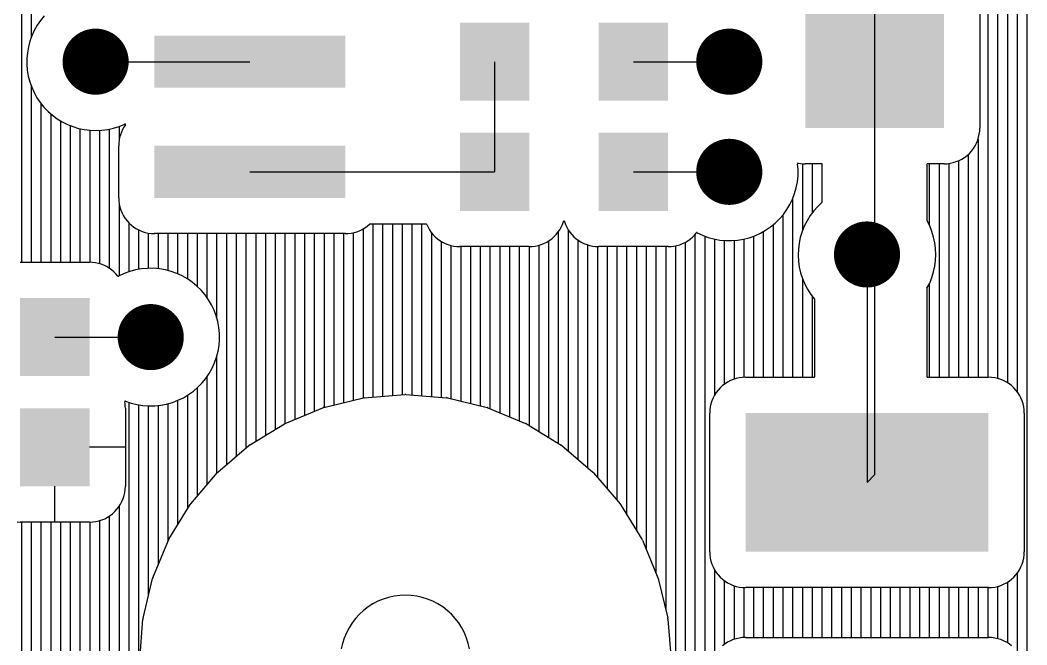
# Model space of a CAD drawing. Extents: x 295 to 953, y 10 to 290.
# Drawn here: x 599.7 to 668.6, y 170.3 to 213.1 of the extents above; entities that cross this region are included whole.
import ezdxf

# ---------------------------------------------------------------- set-up
doc = ezdxf.new("R2010")
doc.units = 0
doc.header["$LTSCALE"] = 5
doc.header["$MEASUREMENT"] = 0
doc.layers.get('0').update_dxf_attribs({"linetype": 'CONTINUOUS', "lineweight": 25})
doc.layers.add('ART001_PHO', color=7, linetype='CONTINUOUS')

msp = doc.modelspace()

# ---------------------------------------------------------------- linework, layer by layer
at = {"color": 7, "const_width": 2.263}
for points in [[(604.872, 211.366, 1), (604.872, 209.103, 1)], [(648.249, 211.366, 1), (648.249, 209.103, 1)], [(648.249, 203.823, 1), (648.249, 201.559, 1)], [(657.678, 198.165, 1), (657.678, 195.902, 1)], [(608.644, 192.507, 1), (608.644, 190.244, 1)]]:
    msp.add_lwpolyline(points, format="xyb", close=True, dxfattribs=at)
at = {"layer": 'ART001_PHO', "color": 7}
for p, q in [((599.791, 255.007), (599.791, 196.499)), ((600.459, 255.007), (600.459, 211.892)), ((665.948, 255.007), (665.948, 188.628)), ((666.616, 255.007), (666.616, 188.548)), ((667.284, 255.007), (667.284, 188.261)), ((667.953, 255.007), (667.953, 187.651)), ((668.621, 255.007), (668.621, 113.332)), ((665.4, 222.323), (665.4, 205.691)), ((658.198, 214.007), (658.198, 197.553)), ((601.099, 213.06), (600.872, 212.728)), ((601.354, 213.371), (601.099, 213.06)), ((600.674, 212.378), (600.506, 212.013)), ((600.872, 212.728), (600.674, 212.378)), ((600.371, 211.634), (600.268, 211.245)), ((600.506, 212.013), (600.371, 211.634)), ((600.268, 211.245), (600.199, 210.849)), ((600.163, 210.449), (600.162, 210.046)), ((600.199, 210.849), (600.163, 210.449)), ((604.872, 210.235), (615.433, 210.235)), ((632.181, 210.235), (632.181, 202.691)), ((641.685, 210.235), (648.249, 210.235)), ((600.162, 210.046), (600.195, 209.646)), ((600.195, 209.646), (600.263, 209.249)), ((600.263, 209.249), (600.363, 208.86)), ((600.363, 208.86), (600.497, 208.481)), ((600.459, 208.577), (600.459, 196.499)), ((600.497, 208.481), (600.662, 208.114)), ((600.662, 208.114), (600.858, 207.763)), ((600.858, 207.763), (601.084, 207.43)), ((601.084, 207.43), (601.337, 207.117)), ((601.128, 207.372), (601.128, 196.499)), ((601.337, 207.117), (601.615, 206.827)), ((601.615, 206.827), (601.918, 206.562)), ((601.796, 206.663), (601.796, 196.499)), ((601.918, 206.562), (602.241, 206.323)), ((602.241, 206.323), (602.584, 206.113)), ((602.464, 206.183), (602.464, 196.499)), ((602.584, 206.113), (602.944, 205.933)), ((602.944, 205.933), (603.318, 205.785)), ((603.132, 205.854), (603.132, 196.499)), ((603.318, 205.785), (603.703, 205.669)), ((603.703, 205.669), (604.096, 205.586)), ((603.801, 205.645), (603.801, 196.499)), ((604.096, 205.586), (604.495, 205.536)), ((604.469, 205.539), (604.469, 196.498)), ((604.495, 205.536), (604.897, 205.521)), ((604.897, 205.521), (605.299, 205.541)), ((605.137, 205.529), (605.137, 196.402)), ((605.299, 205.541), (605.698, 205.594)), ((605.698, 205.594), (606.09, 205.681)), ((605.805, 205.615), (605.805, 196.094)), ((606.09, 205.681), (606.474, 205.802)), ((606.474, 205.802), (606.867, 205.965)), ((606.474, 205.802), (606.474, 204.821)), ((606.635, 205.409), (606.568, 205.229)), ((606.715, 205.583), (606.635, 205.409)), ((606.808, 205.75), (606.715, 205.583)), ((606.914, 205.91), (606.808, 205.75)), ((606.871, 205.966), (606.868, 205.965)), ((606.874, 205.967), (606.871, 205.966)), ((606.878, 205.968), (606.874, 205.967)), ((606.881, 205.968), (606.878, 205.968)), ((606.884, 205.969), (606.881, 205.968)), ((606.887, 205.969), (606.884, 205.969)), ((606.89, 205.968), (606.887, 205.969)), ((606.893, 205.968), (606.89, 205.968)), ((606.896, 205.967), (606.893, 205.968)), ((606.899, 205.965), (606.896, 205.967)), ((606.902, 205.964), (606.899, 205.965)), ((606.905, 205.962), (606.902, 205.964)), ((606.907, 205.961), (606.905, 205.962)), ((606.91, 205.959), (606.907, 205.961)), ((606.912, 205.956), (606.91, 205.959)), ((606.914, 205.954), (606.912, 205.956)), ((606.916, 205.951), (606.914, 205.954)), ((606.914, 205.91), (606.916, 205.912)), ((606.917, 205.949), (606.916, 205.951)), ((606.916, 205.912), (606.918, 205.915)), ((606.918, 205.946), (606.917, 205.949)), ((606.92, 205.943), (606.918, 205.946)), ((606.918, 205.915), (606.919, 205.918)), ((606.919, 205.918), (606.92, 205.921)), ((606.92, 205.94), (606.92, 205.943)), ((606.921, 205.937), (606.92, 205.94)), ((606.92, 205.921), (606.921, 205.924)), ((606.921, 205.933), (606.921, 205.937)), ((606.921, 205.93), (606.921, 205.933)), ((606.921, 205.927), (606.921, 205.93)), ((606.921, 205.924), (606.921, 205.927)), ((665.363, 205.265), (665.391, 205.477)), ((665.391, 205.477), (665.4, 205.691)), ((606.479, 204.857), (606.456, 204.667)), ((606.516, 205.045), (606.479, 204.857)), ((606.568, 205.229), (606.516, 205.045)), ((665.171, 204.655), (665.253, 204.853)), ((665.253, 204.853), (665.317, 205.056)), ((665.28, 204.931), (665.28, 188.628)), ((665.317, 205.056), (665.363, 205.265)), ((606.456, 204.667), (606.449, 204.473)), ((606.449, 200.909), (606.449, 204.473)), ((664.683, 203.958), (664.827, 204.116)), ((664.827, 204.116), (664.957, 204.285)), ((664.957, 204.285), (665.072, 204.465)), ((665.072, 204.465), (665.171, 204.655)), ((663.376, 203.278), (663.584, 203.324)), ((663.584, 203.324), (663.788, 203.388)), ((663.788, 203.388), (663.986, 203.47)), ((663.943, 203.451), (663.943, 188.628)), ((663.986, 203.47), (664.175, 203.569)), ((664.175, 203.569), (664.356, 203.683)), ((664.356, 203.683), (664.525, 203.814)), ((664.525, 203.814), (664.683, 203.958)), ((664.611, 203.889), (664.611, 188.628)), ((615.433, 202.691), (632.181, 202.691)), ((641.685, 202.691), (648.249, 202.691)), ((652.93, 203.258), (652.929, 203.255)), ((652.929, 203.255), (652.929, 203.252)), ((652.929, 203.252), (652.929, 203.249)), ((652.929, 203.249), (652.929, 203.246)), ((652.96, 202.825), (652.929, 203.246)), ((652.931, 203.261), (652.93, 203.258)), ((652.932, 203.264), (652.931, 203.261)), ((652.933, 203.267), (652.932, 203.264)), ((652.935, 203.27), (652.933, 203.267)), ((652.937, 203.273), (652.935, 203.27)), ((652.939, 203.275), (652.937, 203.273)), ((652.941, 203.277), (652.939, 203.275)), ((652.943, 203.279), (652.941, 203.277)), ((652.946, 203.281), (652.943, 203.279)), ((652.949, 203.283), (652.946, 203.281)), ((652.952, 203.284), (652.949, 203.283)), ((652.955, 203.285), (652.952, 203.284)), ((652.954, 202.416), (652.96, 202.825)), ((652.958, 203.286), (652.955, 203.285)), ((652.961, 203.287), (652.958, 203.286)), ((652.964, 203.287), (652.961, 203.287)), ((652.967, 203.287), (652.964, 203.287)), ((652.97, 203.287), (652.967, 203.287)), ((652.973, 203.286), (652.97, 203.287)), ((652.973, 203.286), (653.13, 203.261)), ((653.13, 203.261), (653.287, 203.246)), ((653.251, 203.248), (653.251, 198.65)), ((653.287, 203.246), (653.446, 203.24)), ((654.579, 203.24), (653.446, 203.24)), ((653.919, 203.24), (653.919, 199.877)), ((654.582, 203.24), (654.579, 203.24)), ((654.586, 203.24), (654.582, 203.24)), ((654.589, 203.239), (654.586, 203.24)), ((654.588, 203.239), (654.588, 200.592)), ((654.592, 203.238), (654.589, 203.239)), ((654.595, 203.237), (654.592, 203.238)), ((654.598, 203.235), (654.595, 203.237)), ((654.6, 203.234), (654.598, 203.235)), ((654.603, 203.232), (654.6, 203.234)), ((654.605, 203.229), (654.603, 203.232)), ((654.608, 203.227), (654.605, 203.229)), ((654.61, 203.224), (654.608, 203.227)), ((654.611, 203.222), (654.61, 203.224)), ((654.613, 203.219), (654.611, 203.222)), ((654.614, 203.216), (654.613, 203.219)), ((654.615, 203.213), (654.614, 203.216)), ((654.616, 203.21), (654.615, 203.213)), ((654.616, 203.206), (654.616, 203.21)), ((654.616, 203.203), (654.616, 203.206)), ((654.616, 200.633), (654.616, 203.203)), ((661.781, 203.21), (661.78, 203.206)), ((661.78, 203.206), (661.78, 203.203)), ((661.78, 203.203), (661.78, 199.365)), ((661.782, 203.216), (661.781, 203.213)), ((661.781, 203.213), (661.781, 203.21)), ((661.783, 203.219), (661.782, 203.216)), ((661.785, 203.222), (661.783, 203.219)), ((661.787, 203.225), (661.785, 203.222)), ((661.789, 203.227), (661.787, 203.225)), ((661.791, 203.229), (661.789, 203.227)), ((661.793, 203.232), (661.791, 203.229)), ((661.796, 203.234), (661.793, 203.232)), ((661.799, 203.235), (661.796, 203.234)), ((661.801, 203.237), (661.799, 203.235)), ((661.804, 203.238), (661.801, 203.237)), ((661.808, 203.239), (661.804, 203.238)), ((661.811, 203.24), (661.808, 203.239)), ((661.814, 203.24), (661.811, 203.24)), ((661.817, 203.24), (661.814, 203.24)), ((662.95, 203.24), (661.817, 203.24)), ((661.938, 203.24), (661.938, 199.05)), ((662.607, 203.24), (662.607, 188.628)), ((662.95, 203.24), (663.164, 203.25)), ((663.164, 203.25), (663.376, 203.278)), ((663.275, 203.262), (663.275, 188.628)), ((652.835, 201.606), (652.912, 202.008)), ((652.912, 202.008), (652.954, 202.416)), ((652.724, 201.212), (652.835, 201.606)), ((606.449, 200.909), (606.458, 200.695)), ((606.458, 200.695), (606.486, 200.483)), ((606.474, 200.561), (606.474, 195.559)), ((652.401, 200.46), (652.579, 200.829)), ((652.579, 200.829), (652.724, 201.212)), ((652.583, 200.839), (652.583, 188.628)), ((654.603, 200.605), (654.304, 200.324)), ((654.603, 200.605), (654.606, 200.607)), ((654.606, 200.607), (654.608, 200.61)), ((654.608, 200.61), (654.61, 200.612)), ((654.61, 200.612), (654.611, 200.615)), ((654.611, 200.615), (654.613, 200.618)), ((654.613, 200.618), (654.614, 200.621)), ((654.614, 200.621), (654.615, 200.624)), ((654.615, 200.624), (654.616, 200.627)), ((654.616, 200.63), (654.616, 200.633)), ((654.616, 200.627), (654.616, 200.63)), ((606.486, 200.483), (606.532, 200.275)), ((606.532, 200.275), (606.597, 200.071)), ((606.597, 200.071), (606.678, 199.873)), ((606.678, 199.873), (606.777, 199.684)), ((651.952, 199.775), (652.191, 200.108)), ((652.191, 200.108), (652.401, 200.46)), ((654.031, 200.019), (653.786, 199.691)), ((654.304, 200.324), (654.031, 200.019)), ((606.777, 199.684), (606.892, 199.504)), ((606.892, 199.504), (607.022, 199.334)), ((607.022, 199.334), (607.166, 199.176)), ((607.142, 199.201), (607.142, 195.843)), ((607.166, 199.176), (607.324, 199.032)), ((636.827, 199.096), (636.897, 199.293)), ((636.899, 199.296), (636.897, 199.293)), ((636.9, 199.299), (636.899, 199.296)), ((636.901, 199.301), (636.9, 199.299)), ((636.903, 199.304), (636.901, 199.301)), ((636.905, 199.306), (636.903, 199.304)), ((636.907, 199.309), (636.905, 199.306)), ((636.91, 199.311), (636.907, 199.309)), ((636.912, 199.313), (636.91, 199.311)), ((636.915, 199.314), (636.912, 199.313)), ((636.918, 199.316), (636.915, 199.314)), ((636.921, 199.317), (636.918, 199.316)), ((636.924, 199.318), (636.921, 199.317)), ((636.927, 199.318), (636.924, 199.318)), ((636.93, 199.319), (636.927, 199.318)), ((636.933, 199.319), (636.93, 199.319)), ((636.936, 199.319), (636.933, 199.319)), ((636.939, 199.318), (636.936, 199.319)), ((636.942, 199.318), (636.939, 199.318)), ((636.945, 199.317), (636.942, 199.318)), ((636.948, 199.316), (636.945, 199.317)), ((636.951, 199.314), (636.948, 199.316)), ((636.954, 199.313), (636.951, 199.314)), ((636.956, 199.311), (636.954, 199.313)), ((636.959, 199.309), (636.956, 199.311)), ((636.961, 199.306), (636.959, 199.309)), ((636.963, 199.304), (636.961, 199.306)), ((636.964, 199.301), (636.963, 199.304)), ((636.966, 199.299), (636.964, 199.301)), ((636.967, 199.296), (636.966, 199.299)), ((636.968, 199.293), (636.967, 199.296)), ((636.968, 199.293), (637.038, 199.097)), ((651.075, 198.919), (651.392, 199.179)), ((651.392, 199.179), (651.685, 199.465)), ((651.685, 199.465), (651.952, 199.775)), ((651.915, 199.728), (651.915, 188.628)), ((653.57, 199.343), (653.385, 198.978)), ((653.786, 199.691), (653.57, 199.343)), ((661.78, 199.365), (661.78, 199.362)), ((661.78, 199.362), (661.781, 199.359)), ((661.781, 199.359), (661.781, 199.356)), ((661.781, 199.356), (661.782, 199.353)), ((661.782, 199.353), (661.783, 199.35)), ((661.783, 199.35), (661.785, 199.347)), ((661.968, 198.987), (661.785, 199.346)), ((607.324, 199.032), (607.494, 198.902)), ((607.494, 198.902), (607.674, 198.787)), ((607.674, 198.787), (607.864, 198.688)), ((607.81, 198.714), (607.81, 196.014)), ((607.864, 198.688), (608.061, 198.606)), ((608.061, 198.606), (608.265, 198.542)), ((608.265, 198.542), (608.474, 198.496)), ((608.474, 198.496), (608.686, 198.468)), ((608.478, 198.495), (608.478, 196.086)), ((622.168, 198.467), (622.368, 198.492)), ((622.368, 198.492), (622.565, 198.533)), ((622.512, 198.52), (622.512, 187.044)), ((622.565, 198.533), (622.758, 198.59)), ((622.758, 198.59), (622.946, 198.663)), ((622.946, 198.663), (623.127, 198.751)), ((623.127, 198.751), (623.301, 198.853)), ((623.18, 198.78), (623.18, 187.205)), ((623.301, 198.853), (623.465, 198.97)), ((623.465, 198.97), (623.619, 199.099)), ((623.622, 199.101), (623.619, 199.099)), ((623.624, 199.103), (623.622, 199.101)), ((623.627, 199.105), (623.624, 199.103)), ((623.629, 199.106), (623.627, 199.105)), ((623.632, 199.107), (623.629, 199.106)), ((623.635, 199.108), (623.632, 199.107)), ((623.638, 199.109), (623.635, 199.108)), ((623.641, 199.109), (623.638, 199.109)), ((623.644, 199.109), (623.641, 199.109)), ((627.504, 199.109), (623.644, 199.109)), ((623.848, 199.109), (623.848, 187.266)), ((624.516, 199.109), (624.516, 187.318)), ((625.185, 199.109), (625.185, 187.371)), ((625.853, 199.109), (625.853, 187.423)), ((626.521, 199.109), (626.521, 187.406)), ((627.189, 199.109), (627.189, 187.354)), ((627.508, 199.109), (627.504, 199.109)), ((627.511, 199.109), (627.508, 199.109)), ((627.514, 199.108), (627.511, 199.109)), ((627.517, 199.107), (627.514, 199.108)), ((627.52, 199.106), (627.517, 199.107)), ((627.522, 199.104), (627.52, 199.106)), ((627.525, 199.103), (627.522, 199.104)), ((627.528, 199.101), (627.525, 199.103)), ((627.53, 199.099), (627.528, 199.101)), ((627.532, 199.097), (627.53, 199.099)), ((627.534, 199.094), (627.532, 199.097)), ((627.536, 199.092), (627.534, 199.094)), ((627.537, 199.089), (627.536, 199.092)), ((627.539, 199.086), (627.537, 199.089)), ((627.539, 199.086), (627.625, 198.898)), ((627.625, 198.898), (627.727, 198.719)), ((627.727, 198.719), (627.844, 198.548)), ((627.844, 198.548), (627.975, 198.389)), ((627.858, 198.531), (627.858, 187.301)), ((636.392, 198.394), (636.523, 198.555)), ((636.523, 198.555), (636.639, 198.727)), ((636.545, 198.585), (636.545, 184.105)), ((636.639, 198.727), (636.741, 198.907)), ((636.741, 198.907), (636.827, 199.096)), ((637.038, 199.097), (637.124, 198.909)), ((637.124, 198.909), (637.226, 198.728)), ((637.213, 198.749), (637.213, 183.589)), ((637.226, 198.728), (637.342, 198.556)), ((637.342, 198.556), (637.473, 198.395)), ((645.865, 198.359), (645.996, 198.515)), ((645.998, 198.518), (645.996, 198.515)), ((646.001, 198.52), (645.998, 198.518)), ((646.003, 198.522), (646.001, 198.52)), ((646.005, 198.524), (646.003, 198.522)), ((646.008, 198.525), (646.005, 198.524)), ((646.011, 198.526), (646.008, 198.525)), ((646.014, 198.528), (646.011, 198.526)), ((646.016, 198.528), (646.014, 198.528)), ((646.019, 198.529), (646.016, 198.528)), ((646.022, 198.53), (646.019, 198.529)), ((646.026, 198.53), (646.022, 198.53)), ((646.029, 198.53), (646.026, 198.53)), ((646.032, 198.529), (646.029, 198.53)), ((646.035, 198.529), (646.032, 198.529)), ((646.037, 198.528), (646.035, 198.529)), ((646.04, 198.527), (646.037, 198.528)), ((646.043, 198.525), (646.04, 198.527)), ((646.044, 198.525), (646.414, 198.349)), ((650.007, 198.318), (650.38, 198.487)), ((650.38, 198.487), (650.737, 198.688)), ((650.578, 198.593), (650.578, 188.628)), ((650.737, 198.688), (651.075, 198.919)), ((651.246, 199.054), (651.246, 188.628)), ((653.232, 198.598), (653.113, 198.206)), ((653.385, 198.978), (653.232, 198.598)), ((662.119, 198.613), (661.968, 198.987)), ((662.238, 198.228), (662.119, 198.613)), ((608.686, 198.468), (608.899, 198.459)), ((621.967, 198.459), (608.899, 198.459)), ((609.147, 198.459), (609.147, 196.062)), ((609.815, 198.459), (609.815, 195.941)), ((610.483, 198.459), (610.483, 195.715)), ((611.151, 198.459), (611.151, 195.366)), ((611.82, 198.459), (611.82, 194.858)), ((612.488, 198.459), (612.488, 194.103)), ((613.156, 198.459), (613.156, 192.737)), ((613.824, 198.459), (613.824, 182.634)), ((614.493, 198.459), (614.493, 183.205)), ((615.161, 198.459), (615.161, 183.776)), ((615.829, 198.459), (615.829, 184.239)), ((616.497, 198.459), (616.497, 184.649)), ((617.166, 198.459), (617.166, 185.058)), ((617.834, 198.459), (617.834, 185.464)), ((618.502, 198.459), (618.502, 185.742)), ((619.17, 198.459), (619.17, 186.018)), ((619.839, 198.459), (619.839, 186.295)), ((620.507, 198.459), (620.507, 186.563)), ((621.175, 198.459), (621.175, 186.723)), ((621.843, 198.459), (621.843, 186.884)), ((621.967, 198.459), (622.168, 198.467)), ((627.975, 198.389), (628.119, 198.24)), ((628.119, 198.24), (628.274, 198.105)), ((628.274, 198.105), (628.441, 197.982)), ((628.441, 197.982), (628.617, 197.875)), ((628.526, 197.928), (628.526, 187.248)), ((628.617, 197.875), (628.802, 197.782)), ((635.563, 197.784), (635.749, 197.877)), ((635.749, 197.877), (635.925, 197.985)), ((635.877, 197.953), (635.877, 184.515)), ((635.925, 197.985), (636.092, 198.108)), ((636.092, 198.108), (636.248, 198.245)), ((636.248, 198.245), (636.392, 198.394)), ((637.473, 198.395), (637.617, 198.246)), ((637.617, 198.246), (637.773, 198.109)), ((637.773, 198.109), (637.939, 197.986)), ((637.881, 198.026), (637.881, 183.018)), ((637.939, 197.986), (638.116, 197.878)), ((638.116, 197.878), (638.301, 197.784)), ((645.046, 197.774), (645.228, 197.863)), ((645.228, 197.863), (645.402, 197.967)), ((645.232, 197.866), (645.232, 83.49)), ((645.402, 197.967), (645.567, 198.085)), ((645.567, 198.085), (645.721, 198.216)), ((645.721, 198.216), (645.865, 198.359)), ((645.9, 198.399), (645.9, 83.49)), ((646.414, 198.349), (646.798, 198.206)), ((646.569, 198.287), (646.569, 83.49)), ((646.798, 198.206), (647.192, 198.097)), ((647.192, 198.097), (647.595, 198.023)), ((647.237, 198.087), (647.237, 187.397)), ((647.595, 198.023), (648.003, 197.984)), ((647.905, 197.99), (647.905, 188.148)), ((648.003, 197.984), (648.412, 197.98)), ((648.412, 197.98), (648.821, 198.012)), ((648.573, 197.989), (648.573, 188.497)), ((648.821, 198.012), (649.225, 198.08)), ((649.225, 198.08), (649.621, 198.182)), ((649.242, 198.083), (649.242, 188.625)), ((649.621, 198.182), (650.007, 198.318)), ((649.91, 198.28), (649.91, 188.628)), ((653.029, 197.805), (652.979, 197.399)), ((653.113, 198.206), (653.029, 197.805)), ((662.323, 197.835), (662.238, 198.228)), ((662.375, 197.435), (662.323, 197.835)), ((628.802, 197.782), (628.993, 197.706)), ((628.993, 197.706), (629.191, 197.646)), ((629.191, 197.646), (629.393, 197.603)), ((629.194, 197.645), (629.194, 187.152)), ((629.393, 197.603), (629.598, 197.576)), ((629.598, 197.576), (629.805, 197.568)), ((634.557, 197.568), (629.805, 197.568)), ((629.862, 197.568), (629.862, 186.992)), ((630.531, 197.568), (630.531, 186.831)), ((631.199, 197.568), (631.199, 186.671)), ((631.867, 197.568), (631.867, 186.481)), ((632.535, 197.568), (632.535, 186.204)), ((633.204, 197.568), (633.204, 185.928)), ((633.872, 197.568), (633.872, 185.651)), ((634.54, 197.568), (634.54, 185.334)), ((634.557, 197.568), (634.764, 197.576)), ((634.764, 197.576), (634.97, 197.603)), ((634.97, 197.603), (635.172, 197.646)), ((635.172, 197.646), (635.371, 197.707)), ((635.208, 197.656), (635.208, 184.924)), ((635.371, 197.707), (635.563, 197.784)), ((638.301, 197.784), (638.494, 197.707)), ((638.494, 197.707), (638.692, 197.647)), ((638.55, 197.688), (638.55, 182.447)), ((638.692, 197.647), (638.895, 197.603)), ((638.895, 197.603), (639.1, 197.577)), ((639.1, 197.577), (639.309, 197.568)), ((639.218, 197.569), (639.218, 181.789)), ((644.061, 197.568), (639.309, 197.568)), ((639.886, 197.568), (639.886, 181.007)), ((640.554, 197.568), (640.554, 180.224)), ((641.223, 197.568), (641.223, 179.245)), ((641.891, 197.568), (641.891, 178.155)), ((642.559, 197.568), (642.559, 176.851)), ((643.227, 197.568), (643.227, 175.238)), ((643.896, 197.568), (643.896, 172.721)), ((644.061, 197.568), (644.263, 197.576)), ((644.263, 197.576), (644.464, 197.601)), ((644.464, 197.601), (644.663, 197.643)), ((644.564, 197.62), (644.564, 83.49)), ((644.663, 197.643), (644.857, 197.701)), ((644.857, 197.701), (645.046, 197.774)), ((652.979, 197.399), (652.965, 196.989)), ((657.678, 197.033), (658.198, 197.553)), ((658.198, 197.553), (658.198, 197.033)), ((662.392, 197.032), (662.375, 197.435)), ((599.704, 196.499), (604.456, 196.499)), ((604.66, 196.49), (604.456, 196.499)), ((604.861, 196.465), (604.66, 196.49)), ((605.059, 196.423), (604.861, 196.465)), ((605.254, 196.365), (605.059, 196.423)), ((652.965, 196.989), (652.987, 196.581)), ((652.987, 196.581), (653.044, 196.175)), ((658.198, 197.033), (657.678, 197.033)), ((657.678, 197.033), (657.678, 181.426)), ((658.198, 197.033), (658.198, 181.945)), ((662.323, 196.23), (662.374, 196.63)), ((662.374, 196.63), (662.392, 197.032)), ((605.442, 196.291), (605.254, 196.365)), ((605.624, 196.202), (605.442, 196.291)), ((605.798, 196.098), (605.624, 196.202)), ((605.963, 195.98), (605.798, 196.098)), ((606.118, 195.849), (605.963, 195.98)), ((606.261, 195.706), (606.118, 195.849)), ((606.832, 195.727), (606.438, 195.541)), ((607.217, 195.868), (606.832, 195.727)), ((607.612, 195.974), (607.217, 195.868)), ((608.015, 196.047), (607.612, 195.974)), ((608.423, 196.083), (608.015, 196.047)), ((608.833, 196.085), (608.423, 196.083)), ((609.241, 196.051), (608.833, 196.085)), ((609.645, 195.981), (609.241, 196.051)), ((610.041, 195.877), (609.645, 195.981)), ((610.426, 195.739), (610.041, 195.877)), ((610.798, 195.567), (610.426, 195.739)), ((653.044, 196.175), (653.136, 195.776)), ((653.136, 195.776), (653.262, 195.386)), ((662.118, 195.451), (662.237, 195.836)), ((662.237, 195.836), (662.323, 196.23)), ((606.392, 195.551), (606.261, 195.706)), ((606.391, 195.551), (606.393, 195.549)), ((606.393, 195.549), (606.396, 195.546)), ((606.396, 195.546), (606.398, 195.544)), ((606.398, 195.544), (606.4, 195.543)), ((606.4, 195.543), (606.403, 195.541)), ((606.403, 195.541), (606.406, 195.54)), ((606.406, 195.54), (606.409, 195.539)), ((606.409, 195.539), (606.411, 195.538)), ((606.411, 195.538), (606.414, 195.537)), ((606.414, 195.537), (606.417, 195.537)), ((606.417, 195.537), (606.421, 195.537)), ((606.421, 195.537), (606.424, 195.537)), ((606.424, 195.537), (606.427, 195.537)), ((606.427, 195.537), (606.43, 195.538)), ((606.43, 195.538), (606.433, 195.538)), ((606.433, 195.538), (606.435, 195.54)), ((606.435, 195.54), (606.438, 195.541)), ((611.154, 195.365), (610.798, 195.567)), ((611.491, 195.132), (611.154, 195.365)), ((611.806, 194.87), (611.491, 195.132)), ((653.251, 195.416), (653.251, 188.628)), ((653.262, 195.386), (653.422, 195.009)), ((661.784, 194.719), (661.967, 195.078)), ((661.967, 195.078), (662.118, 195.451)), ((612.098, 194.583), (611.806, 194.87)), ((612.363, 194.271), (612.098, 194.583)), ((653.422, 195.009), (653.613, 194.647)), ((653.613, 194.647), (653.836, 194.303)), ((661.781, 194.707), (661.78, 194.704)), ((661.78, 194.704), (661.78, 194.701)), ((661.78, 194.701), (661.78, 188.665)), ((661.782, 194.713), (661.781, 194.71)), ((661.781, 194.71), (661.781, 194.707)), ((661.783, 194.716), (661.782, 194.713)), ((661.785, 194.719), (661.783, 194.716)), ((661.938, 195.016), (661.938, 188.628)), ((612.6, 193.937), (612.363, 194.271)), ((612.808, 193.584), (612.6, 193.937)), ((653.836, 194.303), (654.088, 193.979)), ((653.919, 194.189), (653.919, 188.628)), ((654.089, 193.977), (654.088, 193.98)), ((654.091, 193.975), (654.089, 193.977)), ((654.092, 193.972), (654.091, 193.975)), ((654.094, 193.97), (654.092, 193.972)), ((654.095, 193.967), (654.094, 193.97)), ((654.095, 193.964), (654.095, 193.967)), ((654.096, 193.961), (654.095, 193.964)), ((654.096, 193.959), (654.096, 193.961)), ((654.096, 193.956), (654.096, 193.959)), ((654.096, 188.665), (654.096, 193.956)), ((612.984, 193.214), (612.808, 193.584)), ((613.127, 192.83), (612.984, 193.214)), ((613.236, 192.436), (613.127, 192.83)), ((613.311, 192.033), (613.236, 192.436)), ((613.35, 191.625), (613.311, 192.033)), ((613.354, 191.216), (613.35, 191.625)), ((602.08, 191.375), (608.644, 191.375)), ((613.323, 190.807), (613.354, 191.216)), ((613.154, 190.007), (613.256, 190.403)), ((613.256, 190.403), (613.323, 190.807)), ((612.849, 189.247), (613.018, 189.62)), ((613.018, 189.62), (613.154, 190.007)), ((613.156, 190.013), (613.156, 182.045)), ((612.418, 188.552), (612.649, 188.89)), ((612.649, 188.89), (612.849, 189.247)), ((611.873, 187.942), (612.158, 188.235)), ((612.158, 188.235), (612.418, 188.552)), ((612.488, 188.648), (612.488, 181.263)), ((647.957, 188.185), (647.788, 188.055)), ((648.138, 188.3), (647.957, 188.185)), ((648.327, 188.399), (648.138, 188.3)), ((648.525, 188.48), (648.327, 188.399)), ((648.729, 188.545), (648.525, 188.48)), ((648.937, 188.591), (648.729, 188.545)), ((649.149, 188.619), (648.937, 188.591)), ((649.363, 188.628), (649.149, 188.619)), ((649.362, 188.628), (654.059, 188.628)), ((654.059, 188.628), (654.063, 188.628)), ((654.063, 188.628), (654.066, 188.629)), ((654.066, 188.629), (654.069, 188.629)), ((654.069, 188.629), (654.072, 188.63)), ((654.072, 188.63), (654.075, 188.632)), ((654.075, 188.632), (654.078, 188.633)), ((654.078, 188.633), (654.081, 188.635)), ((654.081, 188.635), (654.083, 188.637)), ((654.083, 188.637), (654.086, 188.639)), ((654.086, 188.639), (654.088, 188.641)), ((654.088, 188.641), (654.09, 188.644)), ((654.09, 188.644), (654.092, 188.647)), ((654.092, 188.647), (654.093, 188.649)), ((654.093, 188.649), (654.094, 188.652)), ((654.094, 188.652), (654.095, 188.656)), ((654.095, 188.656), (654.096, 188.659)), ((654.096, 188.662), (654.096, 188.665)), ((654.096, 188.659), (654.096, 188.662)), ((661.78, 188.665), (661.78, 188.662)), ((661.78, 188.662), (661.781, 188.659)), ((661.781, 188.659), (661.781, 188.656)), ((661.781, 188.656), (661.782, 188.652)), ((661.782, 188.652), (661.783, 188.649)), ((661.783, 188.649), (661.785, 188.647)), ((661.785, 188.647), (661.787, 188.644)), ((661.787, 188.644), (661.789, 188.641)), ((661.789, 188.641), (661.791, 188.639)), ((661.791, 188.639), (661.793, 188.637)), ((661.793, 188.637), (661.796, 188.635)), ((661.796, 188.635), (661.799, 188.633)), ((661.799, 188.633), (661.801, 188.632)), ((661.801, 188.632), (661.804, 188.63)), ((661.804, 188.63), (661.808, 188.629)), ((661.808, 188.629), (661.811, 188.629)), ((661.811, 188.629), (661.814, 188.628)), ((661.814, 188.628), (661.817, 188.628)), ((661.817, 188.628), (665.994, 188.628)), ((666.208, 188.619), (665.995, 188.628)), ((666.42, 188.591), (666.208, 188.619)), ((666.629, 188.544), (666.42, 188.591)), ((666.833, 188.48), (666.629, 188.544)), ((667.03, 188.398), (666.833, 188.48)), ((667.22, 188.3), (667.03, 188.398)), ((667.4, 188.185), (667.22, 188.3)), ((667.57, 188.055), (667.4, 188.185)), ((611.23, 187.435), (611.562, 187.674)), ((611.562, 187.674), (611.873, 187.942)), ((611.82, 187.892), (611.82, 180.481)), ((647.355, 187.584), (647.241, 187.403)), ((647.486, 187.753), (647.355, 187.584)), ((647.63, 187.911), (647.486, 187.753)), ((647.788, 188.055), (647.63, 187.911)), ((667.727, 187.91), (667.57, 188.055)), ((667.872, 187.752), (667.727, 187.91)), ((668.002, 187.583), (667.872, 187.752)), ((668.117, 187.403), (668.002, 187.583)), ((606.866, 186.961), (606.865, 186.958)), ((606.865, 186.958), (606.865, 186.955)), ((606.865, 186.955), (606.865, 186.952)), ((606.865, 186.952), (606.866, 186.949)), ((606.867, 186.967), (606.866, 186.964)), ((606.866, 186.964), (606.866, 186.961)), ((606.888, 186.801), (606.866, 186.948)), ((606.868, 186.97), (606.867, 186.967)), ((606.87, 186.973), (606.868, 186.97)), ((606.871, 186.976), (606.87, 186.973)), ((606.873, 186.979), (606.871, 186.976)), ((606.875, 186.981), (606.873, 186.979)), ((606.877, 186.983), (606.875, 186.981)), ((606.88, 186.985), (606.877, 186.983)), ((606.882, 186.987), (606.88, 186.985)), ((606.885, 186.988), (606.882, 186.987)), ((606.888, 186.99), (606.885, 186.988)), ((606.891, 186.991), (606.888, 186.99)), ((606.902, 186.653), (606.888, 186.801)), ((606.894, 186.992), (606.891, 186.991)), ((606.897, 186.992), (606.894, 186.992)), ((606.9, 186.993), (606.897, 186.992)), ((606.903, 186.993), (606.9, 186.993)), ((606.907, 186.992), (606.903, 186.993)), ((606.91, 186.992), (606.907, 186.992)), ((606.913, 186.991), (606.91, 186.992)), ((606.916, 186.99), (606.913, 186.991)), ((606.916, 186.99), (607.303, 186.856)), ((607.142, 186.907), (607.142, 83.49)), ((607.303, 186.856), (607.701, 186.757)), ((609.331, 186.712), (609.733, 186.789)), ((609.733, 186.789), (610.127, 186.901)), ((609.815, 186.81), (609.815, 177.38)), ((610.127, 186.901), (610.51, 187.047)), ((610.483, 187.036), (610.483, 178.512)), ((610.51, 187.047), (610.878, 187.225)), ((610.878, 187.225), (611.23, 187.435)), ((611.151, 187.384), (611.151, 179.602)), ((620.484, 186.558), (623.203, 187.21)), ((623.232, 187.216), (623.203, 187.21)), ((623.261, 187.219), (623.232, 187.216)), ((623.261, 187.219), (626.048, 187.439)), ((626.078, 187.44), (626.048, 187.439)), ((626.107, 187.439), (626.078, 187.44)), ((626.107, 187.439), (628.894, 187.219)), ((628.923, 187.216), (628.894, 187.22)), ((628.952, 187.21), (628.923, 187.216)), ((628.952, 187.21), (631.671, 186.558)), ((646.996, 186.812), (646.949, 186.604)), ((647.06, 187.016), (646.996, 186.812)), ((647.142, 187.214), (647.06, 187.016)), ((647.241, 187.403), (647.142, 187.214)), ((668.215, 187.213), (668.117, 187.403)), ((668.297, 187.015), (668.215, 187.213)), ((668.361, 186.812), (668.297, 187.015)), ((668.408, 186.603), (668.361, 186.812)), ((606.906, 186.504), (606.902, 186.653)), ((606.906, 186.504), (606.906, 181.158)), ((607.701, 186.757), (608.105, 186.693)), ((607.81, 186.736), (607.81, 83.49)), ((608.105, 186.693), (608.514, 186.664)), ((608.478, 186.665), (608.478, 173.633)), ((608.514, 186.664), (608.923, 186.67)), ((608.923, 186.67), (609.331, 186.712)), ((609.147, 186.689), (609.147, 175.766)), ((617.845, 185.47), (620.429, 186.54)), ((620.456, 186.55), (620.429, 186.54)), ((620.484, 186.558), (620.456, 186.55)), ((631.699, 186.55), (631.671, 186.558)), ((631.726, 186.54), (631.699, 186.55)), ((631.726, 186.54), (634.31, 185.47)), ((646.921, 186.392), (646.912, 186.178)), ((646.912, 176.674), (646.912, 186.178)), ((646.949, 186.604), (646.921, 186.392)), ((668.435, 186.391), (668.408, 186.603)), ((668.445, 186.177), (668.435, 186.391)), ((668.445, 186.178), (668.445, 176.674)), ((615.409, 183.982), (617.793, 185.443)), ((617.819, 185.457), (617.793, 185.443)), ((617.845, 185.469), (617.819, 185.457)), ((634.336, 185.457), (634.31, 185.469)), ((634.362, 185.443), (634.336, 185.457)), ((634.362, 185.443), (636.746, 183.982)), ((606.906, 183.831), (604.456, 183.831)), ((613.236, 182.132), (615.362, 183.948)), ((615.385, 183.966), (615.362, 183.948)), ((615.409, 183.982), (615.385, 183.966)), ((636.77, 183.966), (636.746, 183.982)), ((636.793, 183.948), (636.77, 183.966)), ((636.793, 183.948), (638.919, 182.132)), ((611.379, 179.964), (613.195, 182.09)), ((613.214, 182.112), (613.195, 182.091)), ((613.236, 182.132), (613.214, 182.112)), ((638.941, 182.112), (638.919, 182.132)), ((638.961, 182.09), (638.941, 182.112)), ((638.961, 182.09), (640.777, 179.964)), ((658.198, 181.945), (657.678, 181.426)), ((602.08, 178.708), (602.08, 181.158)), ((606.823, 180.524), (606.869, 180.733)), ((606.869, 180.733), (606.897, 180.945)), ((606.897, 180.945), (606.906, 181.158)), ((606.463, 179.753), (606.578, 179.933)), ((606.578, 179.933), (606.677, 180.123)), ((606.677, 180.123), (606.758, 180.32)), ((606.758, 180.32), (606.823, 180.524)), ((609.883, 177.533), (611.344, 179.917)), ((611.361, 179.941), (611.344, 179.917)), ((611.379, 179.964), (611.361, 179.941)), ((640.795, 179.941), (640.777, 179.964)), ((640.811, 179.917), (640.795, 179.941)), ((640.811, 179.917), (642.272, 177.533)), ((605.861, 179.151), (606.031, 179.281)), ((606.031, 179.281), (606.189, 179.426)), ((606.189, 179.426), (606.333, 179.583)), ((606.333, 179.583), (606.463, 179.753)), ((606.474, 179.768), (606.474, 83.49)), ((599.496, 178.717), (599.704, 178.708)), ((604.456, 178.708), (599.704, 178.708)), ((599.791, 178.708), (599.791, 83.49)), ((600.459, 178.708), (600.459, 83.49)), ((601.128, 178.708), (601.128, 83.49)), ((601.796, 178.708), (601.796, 83.49)), ((602.464, 178.708), (602.464, 83.49)), ((603.132, 178.708), (603.132, 83.49)), ((603.801, 178.708), (603.801, 83.49)), ((604.456, 178.708), (604.67, 178.717)), ((604.469, 178.708), (604.469, 83.49)), ((604.67, 178.717), (604.881, 178.745)), ((604.881, 178.745), (605.09, 178.792)), ((605.09, 178.792), (605.294, 178.856)), ((605.137, 178.805), (605.137, 83.49)), ((605.294, 178.856), (605.492, 178.938)), ((605.492, 178.938), (605.681, 179.036)), ((605.681, 179.036), (605.861, 179.151)), ((605.805, 179.113), (605.805, 83.49)), ((608.787, 174.898), (609.857, 177.481)), ((609.869, 177.507), (609.857, 177.481)), ((609.883, 177.533), (609.869, 177.507)), ((642.286, 177.507), (642.272, 177.533)), ((642.298, 177.481), (642.286, 177.507)), ((642.298, 177.481), (643.368, 174.898)), ((646.912, 176.674), (646.921, 176.46)), ((646.921, 176.46), (646.949, 176.248)), ((668.407, 176.248), (668.435, 176.46)), ((668.435, 176.46), (668.445, 176.674)), ((646.949, 176.248), (646.996, 176.04)), ((646.996, 176.04), (647.06, 175.836)), ((647.06, 175.836), (647.142, 175.638)), ((668.215, 175.638), (668.297, 175.836)), ((668.297, 175.836), (668.361, 176.04)), ((668.361, 176.04), (668.407, 176.248)), ((647.142, 175.638), (647.24, 175.449)), ((647.237, 175.455), (647.237, 169.577)), ((647.24, 175.449), (647.355, 175.268)), ((647.355, 175.268), (647.485, 175.099)), ((647.485, 175.099), (647.63, 174.941)), ((667.727, 174.941), (667.871, 175.099)), ((667.871, 175.099), (668.002, 175.268)), ((667.953, 175.201), (667.953, 169.831)), ((668.002, 175.268), (668.116, 175.449)), ((668.116, 175.449), (668.215, 175.638)), ((608.116, 172.123), (608.769, 174.842)), ((608.777, 174.87), (608.769, 174.842)), ((608.787, 174.897), (608.777, 174.87)), ((643.379, 174.87), (643.368, 174.897)), ((643.386, 174.842), (643.379, 174.87)), ((643.386, 174.842), (644.039, 172.123)), ((647.63, 174.941), (647.787, 174.797)), ((647.787, 174.797), (647.957, 174.667)), ((647.905, 174.704), (647.905, 170.328)), ((647.957, 174.667), (648.137, 174.552)), ((648.137, 174.552), (648.327, 174.453)), ((648.327, 174.453), (648.524, 174.371)), ((648.524, 174.371), (648.728, 174.307)), ((666.629, 174.307), (666.832, 174.371)), ((666.832, 174.371), (667.03, 174.453)), ((667.03, 174.453), (667.22, 174.552)), ((667.22, 174.552), (667.4, 174.667)), ((667.284, 174.591), (667.284, 170.441)), ((667.4, 174.667), (667.569, 174.797)), ((667.569, 174.797), (667.727, 174.941)), ((625.689, 173.687), (625.304, 173.636)), ((626.078, 173.704), (625.689, 173.687)), ((626.466, 173.687), (626.078, 173.704)), ((626.851, 173.636), (626.466, 173.687)), ((648.573, 174.354), (648.573, 170.677)), ((648.728, 174.307), (648.937, 174.261)), ((648.937, 174.261), (649.149, 174.233)), ((649.149, 174.233), (649.362, 174.223)), ((649.242, 174.226), (649.242, 170.805)), ((665.994, 174.223), (649.362, 174.223)), ((649.91, 174.223), (649.91, 170.808)), ((650.578, 174.223), (650.578, 170.808)), ((651.246, 174.223), (651.246, 170.808)), ((651.915, 174.223), (651.915, 170.808)), ((652.583, 174.223), (652.583, 170.808)), ((653.251, 174.223), (653.251, 170.808)), ((653.919, 174.223), (653.919, 170.808)), ((654.588, 174.223), (654.588, 170.808)), ((655.256, 174.223), (655.256, 170.808)), ((655.924, 174.223), (655.924, 170.808)), ((656.592, 174.223), (656.592, 170.808)), ((657.261, 174.223), (657.261, 170.808)), ((657.929, 174.223), (657.929, 170.808)), ((658.597, 174.223), (658.597, 170.808)), ((659.265, 174.223), (659.265, 170.808)), ((659.934, 174.223), (659.934, 170.808)), ((660.602, 174.223), (660.602, 170.808)), ((661.27, 174.223), (661.27, 170.808)), ((661.938, 174.223), (661.938, 170.808)), ((662.607, 174.223), (662.607, 170.808)), ((663.275, 174.223), (663.275, 170.808)), ((663.943, 174.223), (663.943, 170.808)), ((664.611, 174.223), (664.611, 170.808)), ((665.28, 174.223), (665.28, 170.808)), ((665.948, 174.223), (665.948, 170.808)), ((665.994, 174.223), (666.208, 174.233)), ((666.208, 174.233), (666.42, 174.261)), ((666.42, 174.261), (666.629, 174.307)), ((666.616, 174.304), (666.616, 170.728)), ((623.85, 173.107), (623.522, 172.898)), ((624.195, 173.286), (623.85, 173.107)), ((624.554, 173.435), (624.195, 173.286)), ((624.925, 173.552), (624.554, 173.435)), ((625.304, 173.636), (624.925, 173.552)), ((627.231, 173.552), (626.851, 173.636)), ((627.601, 173.435), (627.231, 173.552)), ((627.96, 173.286), (627.601, 173.435)), ((628.305, 173.107), (627.96, 173.286)), ((628.633, 172.898), (628.305, 173.107)), ((622.927, 172.399), (622.665, 172.112)), ((623.214, 172.661), (622.927, 172.399)), ((623.522, 172.898), (623.214, 172.661)), ((628.941, 172.661), (628.633, 172.898)), ((629.228, 172.399), (628.941, 172.661)), ((629.49, 172.112), (629.228, 172.399)), ((607.887, 169.278), (608.107, 172.065)), ((608.11, 172.094), (608.107, 172.065)), ((608.116, 172.123), (608.11, 172.094)), ((622.428, 171.804), (622.219, 171.476)), ((622.665, 172.112), (622.428, 171.804)), ((629.727, 171.804), (629.49, 172.112)), ((629.936, 171.476), (629.727, 171.804)), ((644.045, 172.094), (644.039, 172.123)), ((644.048, 172.065), (644.045, 172.094)), ((644.048, 172.065), (644.268, 169.278)), ((622.04, 171.132), (621.891, 170.772)), ((622.219, 171.476), (622.04, 171.132)), ((630.115, 171.132), (629.936, 171.476)), ((630.264, 170.772), (630.115, 171.132)), ((621.774, 170.402), (621.69, 170.022)), ((621.891, 170.772), (621.774, 170.402)), ((630.381, 170.402), (630.264, 170.772)), ((630.465, 170.022), (630.381, 170.402)), ((647.957, 170.365), (647.788, 170.235)), ((648.138, 170.48), (647.957, 170.365)), ((648.327, 170.579), (648.138, 170.48)), ((648.525, 170.66), (648.327, 170.579)), ((648.729, 170.725), (648.525, 170.66)), ((648.937, 170.771), (648.729, 170.725)), ((649.149, 170.799), (648.937, 170.771)), ((649.363, 170.808), (649.149, 170.799)), ((649.362, 170.808), (665.994, 170.808)), ((666.208, 170.799), (665.995, 170.808)), ((666.42, 170.771), (666.208, 170.799)), ((666.629, 170.724), (666.42, 170.771)), ((666.833, 170.66), (666.629, 170.724)), ((667.03, 170.578), (666.833, 170.66)), ((667.22, 170.48), (667.03, 170.578)), ((667.4, 170.365), (667.22, 170.48)), ((667.57, 170.235), (667.4, 170.365))]:
    msp.add_line(p, q, dxfattribs=at)
for points in [[(653.446, 222.323), (662.95, 222.323), (653.446, 205.691), (662.95, 205.691)], [(629.805, 212.908), (634.557, 212.908), (629.805, 207.562), (634.557, 207.562)], [(639.309, 212.908), (644.061, 212.908), (639.309, 207.562), (644.061, 207.562)], [(608.899, 212.017), (621.967, 212.017), (608.899, 208.453), (621.967, 208.453)], [(629.805, 205.364), (634.557, 205.364), (629.805, 200.018), (634.557, 200.018)], [(639.309, 205.364), (644.061, 205.364), (639.309, 200.018), (644.061, 200.018)], [(608.899, 204.473), (621.967, 204.473), (608.899, 200.909), (621.967, 200.909)], [(599.704, 194.048), (604.456, 194.048), (599.704, 188.702), (604.456, 188.702)], [(599.704, 186.504), (604.456, 186.504), (599.704, 181.158), (604.456, 181.158)], [(649.362, 186.178), (665.994, 186.178), (649.362, 176.674), (665.994, 176.674)]]:
    msp.add_solid(points, dxfattribs=at)

doc.saveas('drawing.dxf')
